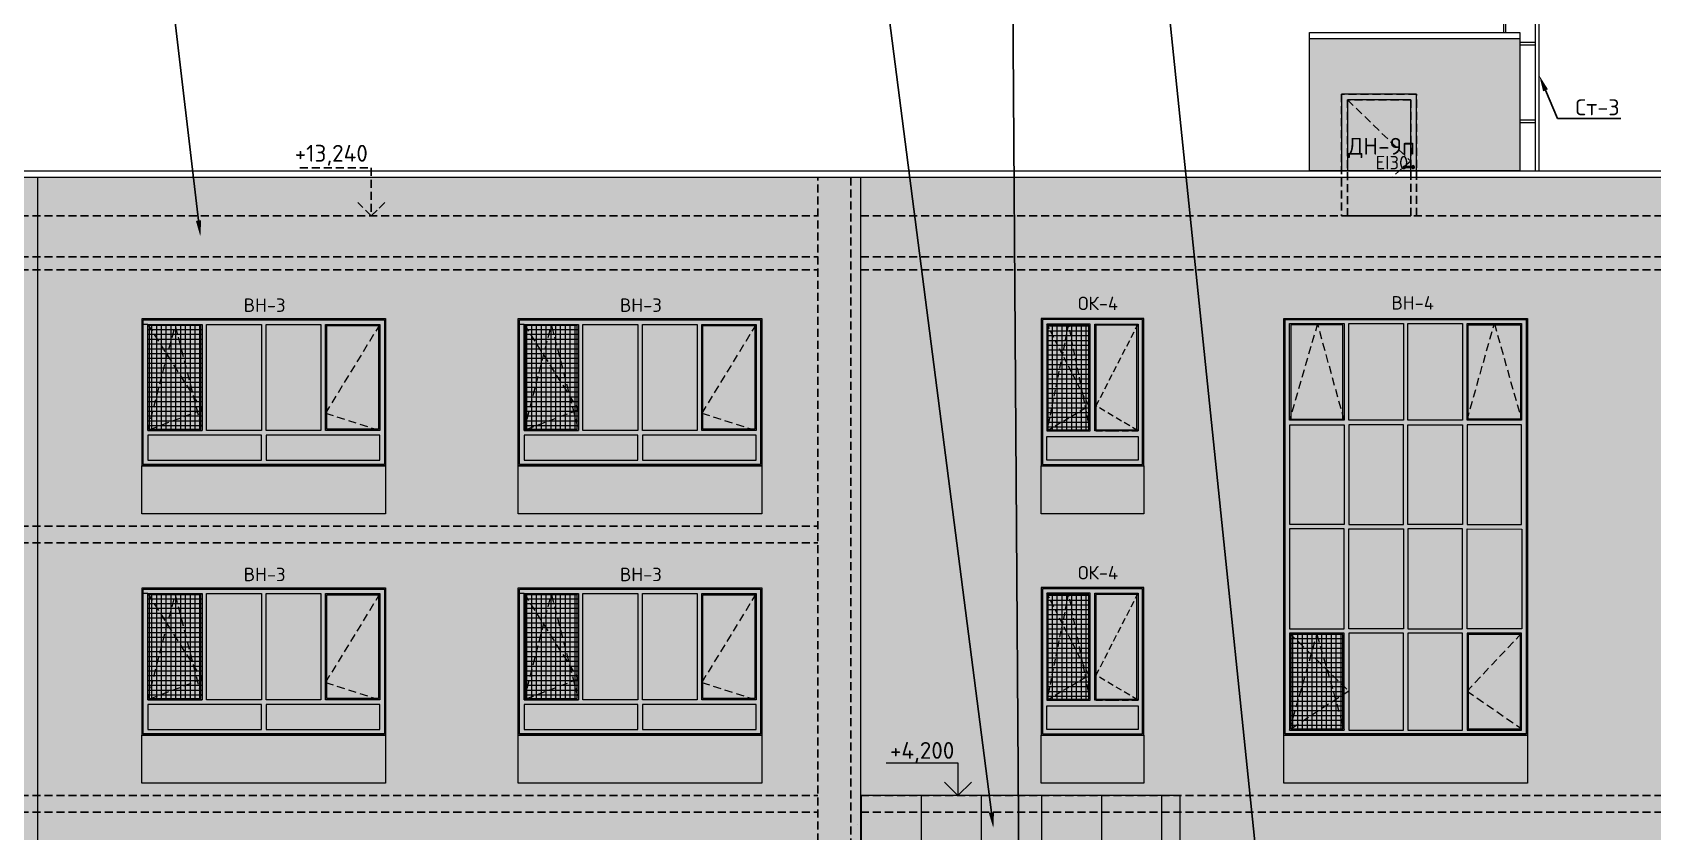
# Model space of a CAD drawing. Header units: millimetres. Extents: x -136099598 to 9192475, y 0 to 779331.
# Drawn here: x -94735 to -69466, y 292188 to 304653 of the extents above; entities that cross this region are included whole.
import ezdxf
from ezdxf import colors
from ezdxf.entities.mleader import LeaderData, LeaderLine
from ezdxf.math import Vec2, Vec3

# ---------------------------------------------------------------- set-up
doc = ezdxf.new("R2010")
doc.units = ezdxf.units.MM
doc.header["$MEASUREMENT"] = 0
doc.linetypes.add('01_base$0$DASHED2', pattern=[0.375, 0.25, -0.125])
doc.linetypes.add('ADSK_Штриховая_ш2 п1', pattern=[3, 2, -1])
doc.layers.get('0').update_dxf_attribs({"color": 250, "lineweight": 9})
doc.layers.get('Defpoints').update_dxf_attribs({"color": 8})
for name, color, linetype, lineweight, true_color in [('!_Окно_00_Штрих_Стекло', 7, 'Continuous', 0, 0x737373), ('!_Фасад_Штрих_Син', 7, 'Continuous', 5, 0x86d5d5), ('RAL 000 80 00', 7, 'Continuous', 0, 0xb9b8b6), ('RAL 100 6030', 7, 'Continuous', 0, 0x989057), ('RAL 7016', 7, 'Continuous', 0, 0x383e42), ('RAL 90 10', 7, 'Continuous', 0, 0xf1ece1)]:
    doc.layers.add(name, color=color, linetype=linetype, lineweight=lineweight, true_color=true_color)
for name, color, linetype in [('PDF _0', 7, 'Continuous'), ('PDF _PDF _0', 7, 'Continuous'), ('PDF _Текст', 7, 'Continuous')]:
    doc.layers.add(name, color=color, linetype=linetype)
for name, color, linetype, lineweight in [('АР-Выноски', 5, 'Continuous', 5), ('АР.РД_Выноски', 174, 'Continuous', 9), ('Лестницы', 7, 'Continuous', 13), ('Ограждение', 250, 'Continuous', 9), ('Подвал', 250, 'ADSK_Штриховая_ш2 п1', 30), ('Рисунок', 6, 'Continuous', 35), ('Специальное оборудование', 7, 'Continuous', 9), ('СТЕНЫ кирпич ЛИДЕР', 250, 'Continuous', 15), ('Фасад_тонкие', 7, 'Continuous', 5), ('фасады', 7, 'Continuous', 9)]:
    doc.layers.add(name, color=color, linetype=linetype, lineweight=lineweight)
doc.styles.add('ICOCPEUR', font='isocpeur.ttf')
doc.styles.add('PDF ISOCPEUR', font='isocpeur.ttf')

# ---------------------------------------------------------------- blocks, each defined once
blk = doc.blocks.new('A$C316aa93d')
at = {"layer": '!_Окно_00_Штрих_Стекло'}
h = blk.add_hatch(color=256, dxfattribs=at)
h.dxf.hatch_style = 1
h.set_gradient(color1=(70, 92, 124), color2=(219, 225, 235), name='CURVED')
h.paths.add_polyline_path([(548, -2208), (550, -70), (-3072, -70), (-3072, -2208)])
at = {"layer": 'PDF _PDF _0', "lineweight": 0, "true_color": 0x636466}
h = blk.add_hatch(dxfattribs=at)
h.set_pattern_fill('ANSI37', color=251, scale=600, angle=135)
h.set_pattern_definition([(180, (-21.74, 20.51), (-7e-15, -75), []), (270, (-21.74, 20.51), (75, -1e-14), [])])
h.paths.add_polyline_path([(-2224, -1734), (-2224, -69), (-3072, -71), (-3072, -1735)])
at = {"layer": 'RAL 7016', "ltscale": 100, "transparency": 33554687}
h = blk.add_hatch(color=256, dxfattribs=at)
h.dxf.hatch_style = 1
h.paths.add_polyline_path([(638, 20), (-3162, 20), (-3162, -2278), (638, -2278)])
h.paths.add_polyline_path([(548, -70), (548, -2188), (-3072, -2188), (-3072, -70)], flags=16)
h = blk.add_hatch(color=256, dxfattribs=at)
h.dxf.hatch_style = 1
h.paths.add_polyline_path([(-2154, -1778), (-2154, -60), (-2224, -60), (-2224, -1778)])
h = blk.add_hatch(color=256, dxfattribs=at)
h.dxf.hatch_style = 1
h.paths.add_polyline_path([(-1227, -2188), (-1227, -70), (-1297, -70), (-1297, -2188)])
h = blk.add_hatch(color=256, dxfattribs=at)
h.dxf.hatch_style = 1
h.paths.add_polyline_path([(-301, -1778), (-301, -60), (-371, -60), (-371, -1778)])
h = blk.add_hatch(color=256, dxfattribs=at)
h.dxf.hatch_style = 1
h.paths.add_polyline_path([(548, -1726), (-3072, -1726), (-3072, -1798), (548, -1798)])
at = {"ltscale": 150}
blk.add_line((-3072, -70), (-3142, -70), dxfattribs=at)
at = {"linetype": '01_base$0$DASHED2', "ltscale": 500}
for points in [[(-3072, -70), (-2224, -1404), (-3072, -1726), (-2646, -90), (-2224, -1726)], [(548, -70), (-301, -1456), (548, -1726)]]:
    blk.add_lwpolyline(points, dxfattribs=at)
at = {"layer": 'PDF _0', "lineweight": 0}
for points in [[(-3162, 20), (638, 20), (638, -2278), (-3162, -2278)], [(-3162, 20), (638, 20), (638, -2278), (-3162, -2278)], [(-3142, 0), (618, 0), (618, -2258), (-3142, -2258)], [(-2224, -1726), (-3072, -1726), (-3072, -70), (-2224, -70)], [(-3052, -1706), (-2244, -1706), (-2244, -90), (-3052, -90)], [(-1297, -1726), (-2154, -1726), (-2154, -70), (-1297, -70)], [(-371, -1726), (-1227, -1726), (-1227, -70), (-371, -70)], [(548, -1726), (-301, -1726), (-301, -70), (548, -70)], [(528, -1706), (-281, -1706), (-281, -90), (528, -90)], [(-1297, -1798), (-3072, -1798), (-3072, -2188), (-1297, -2188)], [(-1227, -2188), (548, -2188), (548, -1798), (-1227, -1798)]]:
    blk.add_lwpolyline(points, close=True, dxfattribs=at)
at = {"layer": 'PDF _Текст', "lineweight": 0, "insert": (-1576, 124), "char_height": 210, "attachment_point": 7, "style": 'PDF ISOCPEUR'}
blk.add_mtext('ВН-3', dxfattribs=at)
blk = doc.blocks.new('A$Cbac6e4b7')
at = {"layer": 'RAL 100 6030'}
h = blk.add_hatch(color=256, dxfattribs=at)
h.dxf.hatch_style = 1
h.paths.add_polyline_path([(1602, 748), (0, 748), (0, 0), (1602, 0)])
at = {"layer": 'СТЕНЫ кирпич ЛИДЕР', "ltscale": 100}
blk.add_lwpolyline([(0, 748), (1602, 748), (1602, 0), (0, 0)], close=True, dxfattribs=at)
blk = doc.blocks.new('A$C903fc4ac')
at = {"layer": 'RAL 100 6030'}
h = blk.add_hatch(color=256, dxfattribs=at)
h.dxf.hatch_style = 1
h.paths.add_polyline_path([(3800, 0), (0, 0), (0, -748), (3800, -748)])
at = {"layer": 'СТЕНЫ кирпич ЛИДЕР', "ltscale": 100}
blk.add_lwpolyline([(0, 0), (3800, 0), (3800, -748), (0, -748)], close=True, dxfattribs=at)
blk = doc.blocks.new('A$Cbb492947')
at = {"layer": '!_Окно_00_Штрих_Стекло'}
h = blk.add_hatch(color=256, dxfattribs=at)
h.dxf.hatch_style = 1
h.set_gradient(color1=(70, 92, 124), color2=(219, 225, 235), name='CURVED')
h.paths.add_polyline_path([(1493, 89), (1493, 2213), (90, 2212), (90, 88)])
at = {"layer": 'PDF _PDF _0', "lineweight": 0, "true_color": 0x636466}
h = blk.add_hatch(dxfattribs=at)
h.set_pattern_fill('ANSI37', color=251, scale=600, angle=135)
h.paths.add_polyline_path([(746, 564), (746, 2197), (105, 2196), (105, 563)])
at = {"layer": 'RAL 7016'}
h = blk.add_hatch(color=256, dxfattribs=at)
h.dxf.hatch_style = 1
h.paths.add_polyline_path([(1602, 2301), (0, 2301), (0, 0), (1602, 0)])
h.paths.add_polyline_path([(852, 2196), (1493, 2196), (1493, 564), (852, 563)], flags=16)
h.paths.add_polyline_path([(746, 2196), (746, 564), (105, 563), (105, 2196)], flags=16)
h.paths.add_polyline_path([(1512, 459), (1512, 88), (90, 88), (90, 459)], flags=16)
at = {"layer": 'PDF _0', "linetype": 'ADSK_Штриховая_ш2 п1', "lineweight": 0, "ltscale": 50}
for points in [[(766, 552), (427, 2213), (89, 548), (746, 935), (89, 2213)], [(856, 548), (1114, 548), (1513, 548), (856, 935), (1513, 2213)]]:
    blk.add_lwpolyline(points, dxfattribs=at)
at = {"layer": 'PDF _PDF _0', "lineweight": 0}
for points in [[(0, 0), (1602, 0), (1602, 2301), (0, 2301)], [(20, 20), (1582, 20), (1582, 2281), (20, 2281)], [(89, 548), (766, 548), (766, 2213), (89, 2213)], [(105, 563), (746, 564), (746, 2196), (105, 2196)], [(1513, 548), (836, 548), (836, 2213), (1513, 2213)], [(852, 563), (1493, 564), (1493, 2196), (852, 2196)], [(1512, 88), (90, 88), (90, 459), (1512, 459)]]:
    blk.add_lwpolyline(points, close=True, dxfattribs=at)
at = {"layer": 'PDF _Текст', "lineweight": 0, "insert": (574, 2429), "char_height": 210, "attachment_point": 7, "style": 'PDF ISOCPEUR'}
blk.add_mtext('ОК-4', dxfattribs=at)
blk = doc.blocks.new('A$Cc0e490f6')
at = {"layer": '!_Окно_00_Штрих_Стекло'}
h = blk.add_hatch(color=256, dxfattribs=at)
h.dxf.hatch_style = 1
h.set_gradient(color1=(70, 92, 124), color2=(219, 225, 235), name='CURVED')
h.paths.add_polyline_path([(2271, -2358), (2273, 3983), (-1349, 3983), (-1349, -2358)])
at = {"layer": 'PDF _PDF _0', "lineweight": 0, "true_color": 0x636466}
h = blk.add_hatch(dxfattribs=at)
h.set_pattern_fill('ANSI37', color=251, scale=600, angle=135)
h.paths.add_polyline_path([(-514, -2337), (-514, -867), (-1326, -868), (-1326, -2338)])
at = {"layer": 'RAL 7016', "ltscale": 100, "transparency": 33554687}
h = blk.add_hatch(color=256, dxfattribs=at)
h.dxf.hatch_style = 1
h.paths.add_polyline_path([(2361, 4062), (-1439, 4062), (-1439, -2438), (2361, -2438)])
h.paths.add_polyline_path([(2272, 3983), (2271, -2358), (-1349, -2358), (-1349, 3983)], flags=16)
h = blk.add_hatch(color=256, dxfattribs=at)
h.dxf.hatch_style = 1
h.paths.add_polyline_path([(-496, 3983), (-1349, 3983), (-1349, 2473), (-496, 2473)])
h.paths.add_polyline_path([(-516, 3963), (-516, 2493), (-1329, 2493), (-1329, 3963)], flags=16)
h.paths.add_polyline_path([(-1091, 3733), (-1099, 3733)], flags=0)
h = blk.add_hatch(color=256, dxfattribs=at)
h.dxf.hatch_style = 1
h.paths.add_polyline_path([(-426, -2358), (-426, 3983), (-496, 3983), (-496, -2358)])
h = blk.add_hatch(color=256, dxfattribs=at)
h.dxf.hatch_style = 1
h.paths.add_polyline_path([(496, -2358), (496, 3983), (426, 3983), (426, -2358)])
h = blk.add_hatch(color=256, dxfattribs=at)
h.dxf.hatch_style = 1
h.paths.add_polyline_path([(1419, -2358), (1419, 3983), (1349, 3983), (1349, -2358)])
h = blk.add_hatch(color=256, dxfattribs=at)
h.dxf.hatch_style = 1
h.paths.add_polyline_path([(2271, 3983), (1419, 3983), (1419, 2473), (2271, 2473)])
h.paths.add_polyline_path([(2251, 3963), (2251, 2493), (1439, 2493), (1439, 3963)], flags=16)
h.paths.add_polyline_path([(1676, 3733), (1669, 3733)], flags=0)
h = blk.add_hatch(color=256, dxfattribs=at)
h.dxf.hatch_style = 1
h.paths.add_polyline_path([(2272, 2472), (-1347, 2473), (-1347, 2403), (2272, 2403)])
h = blk.add_hatch(color=256, dxfattribs=at)
h.dxf.hatch_style = 1
h.paths.add_polyline_path([(2270, 847), (-1349, 848), (-1349, 778), (2270, 778)])
h = blk.add_hatch(color=256, dxfattribs=at)
h.dxf.hatch_style = 1
h.paths.add_polyline_path([(2270, -779), (-1349, -778), (-1349, -848), (2270, -848)])
h = blk.add_hatch(color=256, dxfattribs=at)
h.dxf.hatch_style = 1
h.paths.add_polyline_path([(-496, -848), (-1349, -848), (-1349, -2358), (-496, -2358)])
h.paths.add_polyline_path([(-516, -868), (-516, -2338), (-1329, -2338), (-1329, -868)], flags=16)
h.paths.add_polyline_path([(-1091, -1098), (-1099, -1098)], flags=0)
h = blk.add_hatch(color=256, dxfattribs=at)
h.dxf.hatch_style = 1
h.paths.add_polyline_path([(2271, -848), (1419, -848), (1419, -2358), (2271, -2358)])
h.paths.add_polyline_path([(2251, -868), (2251, -2338), (1439, -2338), (1439, -868)], flags=16)
h.paths.add_polyline_path([(1676, -1098), (1669, -1098)], flags=0)
at = {"linetype": '01_base$0$DASHED2', "ltscale": 500}
for points in [[(-496, 2473), (-912, 3983), (-1349, 2473)], [(1419, 2473), (1845, 3983), (2271, 2473)], [(-1349, -848), (-426, -1749), (-1349, -2358), (-922, -868), (-496, -2358)], [(2271, -848), (1419, -1750), (2259, -2331)]]:
    blk.add_lwpolyline(points, dxfattribs=at)
at = {"layer": 'PDF _0', "lineweight": 0}
for points in [[(-1439, 4062), (2361, 4062), (2361, -2438), (-1439, -2438)], [(-1439, 4062), (2361, 4062), (2361, -2438), (-1439, -2438)], [(-1419, 4043), (2341, 4043), (2341, -2418), (-1419, -2418)], [(-496, 2473), (-1349, 2473), (-1349, 3983), (-496, 3983)], [(-1329, 2493), (-516, 2493), (-516, 3963), (-1329, 3963)], [(426, 2473), (-426, 2473), (-426, 3983), (426, 3983)], [(1349, 2473), (496, 2473), (496, 3983), (1349, 3983)], [(2271, 2473), (1419, 2473), (1419, 3983), (2271, 3983)], [(2251, 2493), (1439, 2493), (1439, 3963), (2251, 3963)], [(-496, 848), (-1347, 848), (-1347, 2403), (-496, 2403)], [(426, 848), (426, 2403), (-426, 2403), (-426, 848)], [(496, 848), (496, 2403), (1349, 2403), (1349, 848)], [(1419, 848), (2271, 848), (2271, 2403), (1419, 2403)], [(-496, 778), (-1349, 778), (-1349, -778), (-496, -778)], [(426, 778), (426, -778), (-426, -778), (-426, 778)], [(496, 778), (496, -778), (1349, -778), (1349, 778)], [(1419, 778), (2272, 776), (2272, -779), (1419, -778)], [(-496, -848), (-1349, -848), (-1349, -2358), (-496, -2358)], [(-1329, -2338), (-516, -2338), (-516, -868), (-1329, -868)], [(426, -848), (-426, -848), (-426, -2358), (426, -2358)], [(1349, -848), (496, -848), (496, -2358), (1349, -2358)], [(1419, -2358), (2271, -2358), (2271, -848), (1419, -848)], [(1439, -2338), (2251, -2338), (2251, -868), (1439, -868)]]:
    blk.add_lwpolyline(points, close=True, dxfattribs=at)
at = {"layer": 'PDF _Текст', "lineweight": 0, "insert": (241, 4200), "char_height": 210, "attachment_point": 7, "style": 'PDF ISOCPEUR'}
blk.add_mtext('ВН-4', dxfattribs=at)
blk = doc.blocks.new('A$C63ed94a3')
at = {"layer": 'Defpoints', "linetype": '01_base$0$DASHED2', "ltscale": 500}
for points in [[(0, 0), (1167, 0), (1167, 1898), (0, 1898)], [(90, 0), (1077, 0), (1077, 1808), (90, 1808)]]:
    blk.add_lwpolyline(points, close=True, dxfattribs=at)
at = {"layer": 'Defpoints', "color": 1, "lineweight": 0, "insert": (529, 725, -2), "char_height": 210, "attachment_point": 7, "style": 'PDF ISOCPEUR'}
blk.add_mtext('EI30', dxfattribs=at)
blk = doc.blocks.new('A$C53a00c1d')
for p, q in [((1025, 1060), (875, 1060)), ((1025, 1040), (875, 1040))]:
    blk.add_line(p, q)
for points in [[(1080, 1001), (1080, 2188), (-90, 2188), (-90, 1001)], [(990, 1009), (990, 2098), (0, 2098), (0, 1001)]]:
    blk.add_lwpolyline(points)
blk.add_circle((1025, 1052), 19)
for centre, radius, start, end in [((875, 1050), 10, 90, 270), ((1025, 1050), 24, 204.6243, 155.3757), ((1025, 1050), 10, 270, 90)]:
    blk.add_arc(centre, radius, start, end)
blk = doc.blocks.new('A$Cca279a30')
at = {"layer": '!_Фасад_Штрих_Син', "ltscale": 10}
h = blk.add_hatch(dxfattribs=at)
h.set_pattern_fill('GRATE', color=250, scale=30000, angle=90)
h.set_pattern_definition([(90, (559442.9, -259309.8), (-937.5, 6e-14), []), (180, (559443, -259309.8), (-5e-13, -3750), [])])
h.paths.add_polyline_path([(4982, 798), (0, 798), (0, 0), (4982, 0)])
at = {"layer": 'PDF _0', "lineweight": 0}
blk.add_lwpolyline([(0, 798), (0, 0), (4982, 0), (4982, 798)], close=True, dxfattribs=at)

msp = doc.modelspace()

# ---------------------------------------------------------------- hatches: boundary and pattern name
at = {"layer": 'RAL 000 80 00'}
h = msp.add_hatch(color=256, dxfattribs=at)
h.dxf.hatch_style = 1
h.paths.add_polyline_path([(-74816.4, 304552.3), (-71535.5, 304552.3), (-71533.2, 302491.9), (-74817.7, 302491.9)])
h = msp.add_hatch(color=256, dxfattribs=at)
h.dxf.hatch_style = 1
h.paths.add_polyline_path([(-103143.2, 302391.3), (-94652.7, 302392), (-94652.7, 288553.6), (-103143.4, 288553.6)])
at = {"layer": 'RAL 100 6030'}
h = msp.add_hatch(color=256, dxfattribs=at)
h.dxf.hatch_style = 1
h.paths.add_polyline_path([(-89226.2, 297892), (-93026.2, 297892), (-93026.2, 297143.5), (-89226.2, 297143.5)])
at = {"layer": 'RAL 90 10', "ltscale": 100, "transparency": 33554687}
h = msp.add_hatch(color=256, dxfattribs=at)
h.dxf.hatch_style = 1
h.paths.add_polyline_path([(-81812.7, 302392), (-94652.9, 302392), (-94652.7, 288553.5), (-81814.6, 288553.6)])
h = msp.add_hatch(color=256, dxfattribs=at)
h.dxf.hatch_style = 1
h.paths.add_polyline_path([(-57517.7, 302392), (-81812.7, 302392), (-81814.6, 288803.3), (-57517.7, 288803.3)])

# ---------------------------------------------------------------- linework, layer by layer
at = {"ltscale": 150}
for p, q in [((-94652.7, 288553.6), (-94652.7, 302392)), ((-81814.6, 288093.6), (-81814.6, 302392))]:
    msp.add_line(p, q, dxfattribs=at)
at = {"layer": 'Defpoints', "color": 2, "linetype": '01_base$0$DASHED2', "ltscale": 500}
for p, q in [((-82482.7, 288093.6), (-82482.7, 302392)), ((-81972.7, 285955), (-81972.7, 302392)), ((-105982.7, 301792, -1.2), (-82482.7, 301792, -1.8)), ((-81812.7, 301792, -1.8), (-58317.7, 301792)), ((-105982.7, 301152, -1.2), (-82482.7, 301152, -1.8)), ((-81812.7, 301152, -1.8), (-58317.7, 301152)), ((-105982.7, 300952, -1.2), (-82482.7, 300952, -1.8)), ((-81812.7, 300952, -1.8), (-58317.7, 300952)), ((-105982.7, 296952, -1.2), (-82482.7, 296952, -1.8)), ((-105982.7, 296692, -1.2), (-82482.7, 296692, -1.8)), ((-105982.7, 292752, 0), (-82482.7, 292752, -0.6)), ((-81812.7, 292752, -0.6), (-58317.7, 292752)), ((-105982.7, 292492), (-82482.7, 292492, -0.6)), ((-81812.7, 292492, -0.6), (-58317.7, 292492))]:
    msp.add_line(p, q, dxfattribs=at)
at = {"layer": 'Defpoints', "color": 2, "linetype": '01_base$0$DASHED2', "ltscale": 500, "elevation": -1.6}
msp.add_lwpolyline([(-90565.2, 302539.8), (-89449.5, 302539.8), (-89449.5, 301792), (-89236.1, 302000.9), (-89449.5, 301792), (-89658.4, 302000.9)], dxfattribs=at)
at = {"layer": 'Лестницы', "ltscale": 400}
for p, q in [((-71292.9, 304496.1), (-71534.1, 304496.1)), ((-71292.9, 304456.1), (-71534.1, 304456.1)), ((-71292.9, 303285.4, -1.1), (-71534.1, 303285.4, -1.1)), ((-71292.9, 303245.4, -1.1), (-71534.1, 303245.4, -1.1))]:
    msp.add_line(p, q, dxfattribs=at)
at = {"layer": 'Лестницы', "elevation": -1.1}
for points in [[(-71232.9, 302491.9), (-71232.9, 305610.7, 0.3732583), (-71460.9, 305802.9), (-71600.9, 305802.9, 0.3732258), (-71828.9, 305610.7), (-71828.9, 305203.3)], [(-71292.9, 302491.9), (-71292.9, 305576.7, 0.4229742), (-71455.6, 305743.9), (-71606.2, 305743.9, 0.4296737), (-71768.9, 305572.6), (-71768.9, 305203.3)]]:
    msp.add_lwpolyline(points, format="xyb", dxfattribs=at)
at = {"layer": 'Ограждение'}
msp.add_lwpolyline([(-71752.4, 304652.5), (-71752.4, 305202.5), (-71790.4, 305202.5), (-71790.4, 304652.3), (-71752.4, 304652.3)], dxfattribs=at)
at = {"layer": 'Рисунок', "color": 18, "linetype": '01_base$0$DASHED2', "lineweight": 5, "ltscale": 500, "true_color": 0x000000, "elevation": -1.3}
msp.add_lwpolyline([(-74225.9, 303600.4), (-73238.5, 302646.2), (-73532.2, 302392)], dxfattribs=at)
at = {"layer": 'СТЕНЫ кирпич ЛИДЕР', "ltscale": 100}
msp.add_line((-94652.7, 287696.5, 1.4), (-94652.7, 302392, 0.8), dxfattribs=at)
at = {"layer": 'СТЕНЫ кирпич ЛИДЕР', "ltscale": 100, "elevation": -2.2}
msp.add_lwpolyline([(-93026.2, 297892), (-89226.2, 297892), (-89226.2, 297143.5), (-93026.2, 297143.5)], close=True, dxfattribs=at)
at = {"layer": 'Фасад_тонкие', "lineweight": 0, "elevation": -0.6}
msp.add_lwpolyline([(-81417.4, 293261.9), (-80301.7, 293261.9), (-80301.7, 292752), (-80088.4, 292960.9), (-80301.7, 292752), (-80510.6, 292960.9)], dxfattribs=at)
at = {"layer": 'Фасад_тонкие', "lineweight": 0, "elevation": -0.7}
msp.add_lwpolyline([(-81814.6, 292752), (-81814.6, 291953.5), (-76832.5, 291953.5), (-76832.5, 292752)], close=True, dxfattribs=at)
at = {"layer": 'Фасад_тонкие', "lineweight": 0}
msp.add_lwpolyline([(-81866.1, 292301.7), (-81866.1, 292301.7)], dxfattribs=at)
msp.add_lwpolyline([(-81866.1, 292301.7), (-81866.1, 292301.7)], dxfattribs=at)
at = {"layer": 'фасады', "ltscale": 150}
for points in [[(-71534.1, 302491.9), (-74817.7, 302491.9), (-74817.7, 304653.1), (-71534.1, 304653.1)], [(-74817.7, 304652.3), (-71534.1, 304652.3), (-71534.1, 304552.3), (-74817.7, 304552.3)], [(-106652.7, 302491.9), (-57517.7, 302491.9), (-57517.7, 302392), (-106652.7, 302392)]]:
    msp.add_lwpolyline(points, close=True, dxfattribs=at)

# ---------------------------------------------------------------- block references
at = {"ltscale": 150}
for name, p in [('A$C63ed94a3', (-74315.5, 301792, -1.3)), ('A$C316aa93d', (-89863.7, 300170.1, -2.2)), ('A$C316aa93d', (-83995.2, 300170.1, -2.2)), ('A$Cc0e490f6', (-73779, 296130, -0.2)), ('A$C903fc4ac', (-87157.7, 297892, -2.2)), ('A$C316aa93d', (-89863.7, 295970.1)), ('A$C316aa93d', (-83995.2, 295970.1)), ('A$C903fc4ac', (-93026.2, 293692)), ('A$C903fc4ac', (-87157.7, 293692)), ('A$C903fc4ac', (-75217.7, 293692))]:
    msp.add_blockref(name, p, dxfattribs=at)
at = {"color": 18, "ltscale": 150, "true_color": 0x000000}
msp.add_blockref('A$Cca279a30', (-81814.6, 291953.5, -0.7), dxfattribs=at)
at = {"layer": 'Подвал', "ltscale": 150}
for name, p in [('A$Cbb492947', (-79002.4, 297892, -1.2)), ('A$Cbac6e4b7', (-79002.4, 297143.5, -1.2)), ('A$Cbb492947', (-79002.4, 293692)), ('A$Cbac6e4b7', (-79002.4, 292943.5))]:
    msp.add_blockref(name, p, dxfattribs=at)
at = {"layer": 'Специальное оборудование', "color": 18, "linetype": '01_base$0$DASHED2', "lineweight": 5, "ltscale": 500, "true_color": 0x000000}
msp.add_blockref('A$C53a00c1d', (-74225.9, 301502, -1.3), dxfattribs=at)

# ---------------------------------------------------------------- texts
at = {"layer": 'Defpoints', "color": 2, "linetype": '01_base$0$DASHED2', "ltscale": 500, "insert": (-89503.6, 302575.7, -1.6), "char_height": 262.49, "attachment_point": 9, "style": 'PDF ISOCPEUR'}
msp.add_mtext('+13,240', dxfattribs=at)
at = {"layer": 'PDF _0', "color": 18, "lineweight": 0, "true_color": 0x000000, "insert": (-74215.9, 302692.8), "char_height": 262.49, "attachment_point": 7, "rotation": 359.99739, "style": 'PDF ISOCPEUR'}
msp.add_mtext('ДН-9п', dxfattribs=at)
at = {"layer": 'PDF _0', "color": 18, "lineweight": 0, "true_color": 0x000000, "insert": (-80355.9, 293261.9, -0.6), "char_height": 262.49, "width": 905.602, "attachment_point": 9, "style": 'PDF ISOCPEUR'}
msp.add_mtext('+4,200', dxfattribs=at)

# ---------------------------------------------------------------- leaders
at = {"layer": 'АР-Выноски'}
ml = msp.add_multileader_mtext('Standard', dxfattribs=at)
ml.set_content('Устройство покрытия из профнастила окрашенного в цвет цоколя асфальт матовый), на металлическом каркасе. Примыкание к фасаду предусмотреть через отлив из оцинкованной стали с окраской по RAL 7016.', color=256, style='ICOCPEUR')
ml.set_leader_properties()
ml.build(insert=Vec2(0, 0))
ml.multileader.update_dxf_attribs({"text_left_attachment_type": 6, "text_right_attachment_type": 6, "dogleg_length": 100, "arrow_head_size": 250})
ctx = ml.context
ctx.base_point, ctx.char_height, ctx.arrow_head_size, ctx.landing_gap_size, ctx.plane_origin = Vec3(-86032.9, 310772), 250, 250, 25, Vec3(-71503.1, 289108)
ctx.left_attachment, ctx.right_attachment = 6, 6
notes = []
notes.append((ctx, [(0, (1, 1, 0), (-77607.9, 310772), (-1, 0), 100, [(0, [(-75353.6, 288980)], 0, [])])]))
ctx.mtext.insert, ctx.mtext.width, ctx.mtext.defined_height, ctx.mtext.flow_direction = Vec3(-86007.9, 311097), 8422.692, 27509.5, 5
ml = msp.add_multileader_mtext('Standard', dxfattribs=at)
ml.set_content('\\A1;Замена ограждения из нержавеющей полированной стали высотой 1200 мм, поручни {\\fISOCTEUR|b0|i0|c204|p49;ø}50мм. Заполнение вертикальное из ригелей {\\fISOCTEUR|b0|i0|c204|p49;ø}16мм, с шагом 100мм.  ', color=256, style='ICOCPEUR')
ml.set_leader_properties()
ml.build(insert=Vec2(0, 0))
ml.multileader.update_dxf_attribs({"text_left_attachment_type": 6, "text_right_attachment_type": 6, "dogleg_length": 100, "arrow_head_size": 250})
ctx = ml.context
ctx.base_point, ctx.char_height, ctx.arrow_head_size, ctx.landing_gap_size, ctx.plane_origin = Vec3(-88459.6, 308233.9, -0.4), 250, 250, 25, Vec3(-83455.5, 276870.3, -0.4)
ctx.left_attachment, ctx.right_attachment = 6, 6
notes.append((ctx, [(0, (1, 1, 0), (-79464.6, 308233.9, -0.4), (-1, 0), 645, [(1, [(-79334.8, 289393.5, -0.4)], 0, [])])]))
ctx.mtext.insert, ctx.mtext.width, ctx.mtext.flow_direction = Vec3(-88434.6, 308558.9, -0.4), 8506.062, 5
ml = msp.add_multileader_mtext('Standard', dxfattribs=at)
ml.set_content('\\A1;Отделка фриза козырька выполнена из {\\A0;алюминиевых фасадных панелей в цвете RAL 9010} (НГ). Предусмотреть фриз со скруглением на углах. ', color=256, style='ICOCPEUR')
ml.set_leader_properties()
ml.build(insert=Vec2(0, 0))
ml.multileader.update_dxf_attribs({"text_left_attachment_type": 6, "text_right_attachment_type": 6, "dogleg_length": 100, "arrow_head_size": 250})
ctx = ml.context
ctx.base_point, ctx.char_height, ctx.arrow_head_size, ctx.landing_gap_size, ctx.plane_origin = Vec3(-90097.4, 306237.9, -0.6), 250, 250, 25, Vec3(-70761.4, 284420.6, -0.6)
ctx.left_attachment, ctx.right_attachment = 6, 6
notes.append((ctx, [(0, (1, 1, 0), (-81547.4, 306237.9, -0.6), (-1, 0), 100, [(0, [(-79746.7, 292239.5, -0.6)], 0, [])])]))
ctx.mtext.insert, ctx.mtext.width, ctx.mtext.flow_direction = Vec3(-90072.4, 306562.9, -0.6), 9044.359, 5
ml = msp.add_multileader_mtext('Standard', dxfattribs=at)
ml.set_content('\\A1;Ст-3', color=256, style='ICOCPEUR')
ml.set_leader_properties()
ml.build(insert=Vec2(0, 0))
ml.multileader.update_dxf_attribs({"text_left_attachment_type": 6, "text_right_attachment_type": 6, "dogleg_length": 100, "arrow_head_size": 250})
ctx = ml.context
ctx.base_point, ctx.char_height, ctx.arrow_head_size, ctx.landing_gap_size, ctx.plane_origin = Vec3(-70695, 303310.5, -1.1), 250, 250, 25, Vec3(-75892, 303376, -1.1)
ctx.left_attachment, ctx.right_attachment = 6, 6
notes.append((ctx, [(1, (1, 1, 0), (-70949.7, 303310.5, -1.1), (1, 0), 254.7, [(0, [(-71232.9, 303981, -1.1)], 0, [])])]))
ctx.mtext.insert, ctx.mtext.width, ctx.mtext.flow_direction = Vec3(-70670, 303610.5, -1.1), 4074.825, 5
at = {"layer": 'АР.РД_Выноски'}
ml = msp.add_multileader_mtext('Standard', dxfattribs=at)
ml.set_content('\\A1;Очистка фасада от окрасочного слоя, очистка межблочных швов от штукатурки и герметика, заделка трещин. Локальная обработка фасада антисептическими составами типа Картоцид-компаунд. Просушка стен на участках замачивания. Устройство Системы фасадной композиционная "Vetonit" c наружным штукатурным слоем, теплоизоляционным слоем из минераловатных плит Rockwool Фасад БАТТС, (плотностью - 128 кг/м3), переменной толщиной - 100-200 мм (в 1 слой), декоративно-минеральным слоем и последующим окрашиванием высокопаропроницаемой самоочищающейся фасадной силикатной краской в 2 слоя по подготовленной поверхности. ', color=256, style='ICOCPEUR')
ml.set_leader_properties(color=256)
ml.build(insert=Vec2(0, 0))
ml.multileader.update_dxf_attribs({"text_left_attachment_type": 6, "text_right_attachment_type": 6, "dogleg_length": 100, "arrow_head_size": 250})
ctx = ml.context
ctx.base_point, ctx.char_height, ctx.arrow_head_size, ctx.landing_gap_size, ctx.plane_origin = Vec3(-107923.6, 312080.2, -1.8), 250, 250, 25, Vec3(-91742.5, 305447.3, -1.8)
ctx.left_attachment, ctx.right_attachment = 6, 6
notes.append((ctx, [(0, (1, 1, 0), (-93361.1, 312080.2, -1.8), (-1, 0), 100, [(0, [(-92115, 301469.7, -1.8)], 0, [])])]))
ctx.mtext.insert, ctx.mtext.width, ctx.mtext.defined_height, ctx.mtext.flow_direction = Vec3(-107898.6, 312405.2, -1.8), 14727.298, 9019.7, 5
for ctx, leaders in notes:
    for number, flags, end, landing, length, lines in leaders:
        leader = LeaderData()
        leader.index, (leader.has_last_leader_line, leader.has_dogleg_vector, leader.attachment_direction) = number, flags
        leader.last_leader_point, leader.dogleg_vector, leader.dogleg_length = Vec3(end), Vec3(landing), length
        for number, points, colour, breaks in lines:
            line = LeaderLine()
            line.index, line.vertices, line.color, line.breaks = number, Vec3.list(points), colors.encode_raw_color(colour), breaks
            leader.lines.append(line)
        ctx.leaders.append(leader)

doc.saveas('drawing.dxf')
